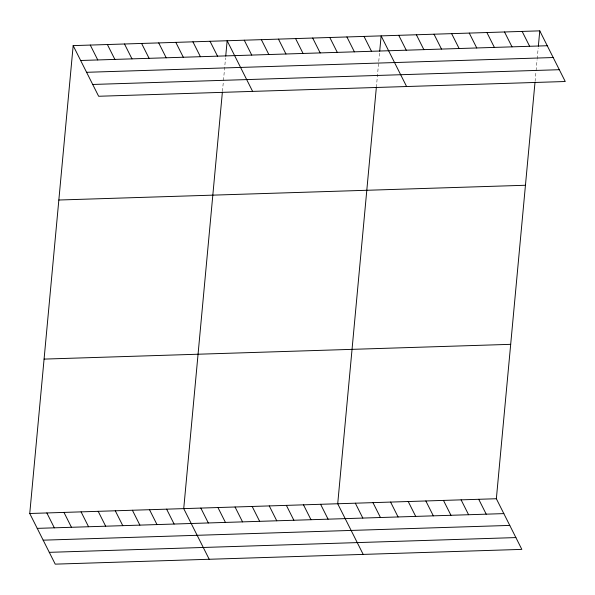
<?xml version="1.0" encoding="UTF-8"?>
<svg xmlns="http://www.w3.org/2000/svg" width="595" height="595" viewBox="0 0 595 595"><rect width="100%" height="100%" fill="white"/><g stroke="black" fill="none" stroke-linecap="round" stroke-linejoin="round"><path stroke-width="0.45" stroke-dasharray="2.98 2.23" d="M222.456 91.31L223.378 81.374M223.46 80.474L225.557 57.901M376.352 87.339L379.536 53.029M535.084 81.418L536.006 71.489M536.088 70.589L537.092 59.753M537.181 58.846L538.185 48.017"/><path stroke-width="0.89" d="M535.002 82.326L496.356 498.736L521.83 549.386L55.223 564.142L29.75 513.492L73.17 45.614L539.777 30.858L565.25 81.508L98.644 96.264L73.17 45.614M222.374 92.21L183.729 508.621L209.202 559.27M225.728 56.094L227.149 40.743L252.622 91.392M376.352 87.339L337.715 503.749L363.188 554.399M379.707 51.222L381.127 35.879L406.601 86.528M538.349 46.209L539.777 30.858M80.652 60.489L547.259 45.733M86.587 72.3L553.194 57.537M92.708 84.46L559.315 69.704M58.838 200.017L525.445 185.261M44.075 359.097L510.689 344.334M29.75 513.492L496.356 498.736M37.232 528.367L503.839 513.611M43.167 540.171L509.774 525.415M49.288 552.338L515.895 537.582M522.15 31.416L529.632 46.291M504.523 31.974L512.005 46.849M486.896 32.532L494.378 47.407M469.269 33.089L476.751 47.964M451.642 33.647L459.124 48.522M434.015 34.205L441.497 49.08M416.381 34.763L423.863 49.638M398.754 35.321L406.236 50.196M364.021 36.414L371.503 51.296M346.915 36.957L354.397 51.832M329.801 37.5L337.283 52.375M312.695 38.043L320.177 52.918M295.589 38.578L303.071 53.461M278.475 39.121L285.957 53.996M261.369 39.664L268.851 54.539M478.73 499.294L486.212 514.169M244.255 40.207L251.737 55.082M461.103 499.852L468.585 514.727M443.476 500.41L450.958 515.285M210.042 41.286L217.525 56.161M425.849 500.968L433.331 515.843M192.929 41.829L200.411 56.703M408.222 501.526L415.704 516.401M175.823 42.371L183.305 57.246M390.595 502.083L398.077 516.958M158.716 42.907L166.198 57.789M372.968 502.641L380.45 517.516M141.603 43.45L149.085 58.325M124.496 43.993L131.978 58.868M355.341 503.199L362.824 518.074M107.39 44.536L114.872 59.411M90.276 45.071L97.758 59.954M320.601 504.292L328.083 519.167M303.495 504.835L310.977 519.71M286.381 505.378L293.863 520.253M269.275 505.921L276.757 520.796M252.168 506.457L259.651 521.332M235.055 506.999L242.537 521.875M217.949 507.542L225.431 522.417M200.842 508.085L208.324 522.96M166.622 509.164L174.104 524.039M149.516 509.707L156.998 524.582M132.402 510.25L139.885 525.125M115.296 510.785L122.778 525.66M98.182 511.328L105.665 526.203M81.076 511.871L88.558 526.746M63.97 512.414L71.452 527.289M46.856 512.949L54.338 527.832"/></g></svg>
